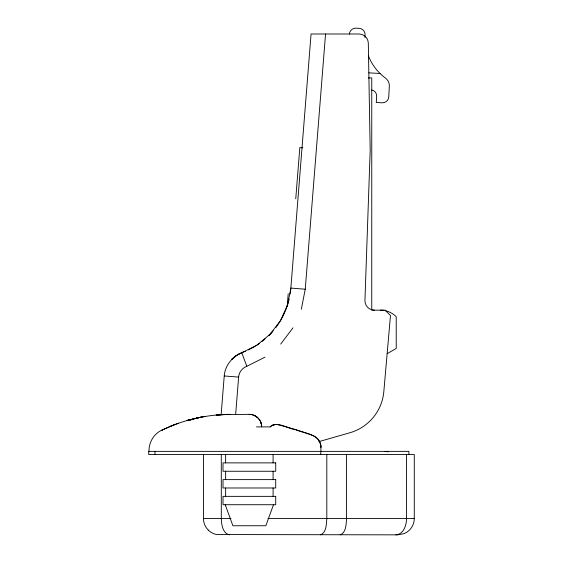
<?xml version="1.0" encoding="UTF-8"?>
<svg xmlns="http://www.w3.org/2000/svg" width="563" height="563" viewBox="0 0 563 563"><rect width="100%" height="100%" fill="white"/><g stroke="black" fill="none" stroke-linecap="round" stroke-linejoin="round"><path stroke-width="0.84" d="M148.991 451.371C148.731 442.743 153.523 434.235 161.335 430.399C180.202 421.201 200.907 415.867 221.85 414.607M221.182 414.277L224.229 375.957C225.109 364.148 234.271 354.437 245.433 351.305M235.63 414.664L238.621 377.104A12.555 12.555 0 0 1 246.798 366.316L265.004 357.146M287.193 306.363L288.186 293.837M295.751 198.802L299.826 147.576L302.831 147.816M301.325 309.228L305.245 289.22L325.555 33.991M273.498 504.722L265.849 525.751L232.885 525.751L225.228 504.722M280.627 320.389L287.566 304.864L290.853 288.073L311.072 33.991L358.898 33.991A9.416 9.416 0 0 1 368.315 43.245L370.187 150.42L364.944 300.41A9.416 9.416 0 0 0 374.353 310.157M280.571 320.488L270.233 334.119L257.087 345.07L236.333 355.534L231.618 359.454L236.495 355.422M280.677 344.092L292.992 327.842M268.734 335.611L273.203 330.755M268.678 335.668L272.133 332.057M256.432 426.895L270.177 426.895C277.383 420.434 287.313 428.823 295.223 429.513C302.873 433.01 313.035 433.144 318.672 440.083A12.555 12.555 0 0 1 320.917 447.24L320.917 451.371M265.138 338.926L262.062 341.452M255.771 345.886L259.536 343.395M387.182 353.655L396.232 348.427L396.232 316.751A21.964 21.964 0 0 0 385.732 310.776M255.067 346.358L248.374 349.947M237.537 354.789L239.303 353.838M174.46 424.685L161.335 430.399L162.172 430.399M169.737 426.571L178.372 423.242M271.732 425.593L275.546 424.425M318.714 441.688L349.912 432.743A47.074 47.074 0 0 0 383.825 391.595L390.483 315.519L385.113 310.157L372.636 310.157M187.197 420.427L201.99 416.951L187.197 420.427L190.674 419.914M196.163 418.14L205.228 416.388M320.438 534.85C326.547 532.584 326.371 524.019 326.814 518.53L326.814 454.51M340.179 534.85C346.287 532.584 346.104 524.019 346.555 518.53L346.555 454.51M216.931 414.931L228.085 414.361L226.347 414.621L249.177 414.34C255.426 414.22 261.155 419.407 261.668 425.635C261.126 419.4 255.433 414.255 249.177 414.34M188.049 420.188L192.398 419.555M395.845 534.85C403.643 534.35 406.563 525.159 406.528 518.53L406.528 454.51M228.085 414.361L216.171 414.994L230.471 414.34M368.272 77.926L371.756 77.926L371.756 310.157M203.454 454.51L203.454 518.53L230.964 518.53M267.897 518.53L414.277 518.53L414.277 454.51L148.723 454.51L148.723 451.371L408.907 451.371L408.907 454.51M368.856 72.859L380.025 73.464M384.36 451.498L388.674 451.779M305.245 289.22L290.853 288.073A75.315 75.315 0 0 1 290.142 294.013M224.229 375.957L238.621 377.104M229.711 534.85C222.596 533.604 221.526 524.449 221.294 518.53L221.294 454.51M256.066 416.402L254.877 415.712L257.059 417.127M208.268 530.107L206.227 527.63A16.179 15.989 90 0 1 203.447 518.53M241.809 352.776L246.798 366.316M320.917 447.24C320.98 442.117 317.56 437.233 312.754 435.48A313.823 313.823 0 0 0 277.552 424.643L275.757 424.425A7.53 7.53 0 0 0 270.177 426.895M261.478 424.396L261.112 423.017L261.732 426.895M320.354 443.524L320.636 444.601M320.826 445.776L320.917 447.071M320.755 451.371L320.755 454.51M273.09 454.51L273.09 462.877M273.09 471.252L273.09 479.62M273.09 487.987L273.09 496.355M225.636 454.51L225.636 462.877M225.636 471.252L225.636 479.62M225.636 487.987L225.636 496.355M155.001 451.371L155.001 454.51M289.157 299.044A75.315 75.315 0 0 1 284.892 312.015M284.547 312.796A75.315 75.315 0 0 1 275.877 327.483M349.426 34.083A6.277 6.277 0 0 1 355.696 28.15L359.166 28.333A6.277 6.277 0 0 1 365.091 34.934A50.213 50.213 0 0 0 365.021 37.489M371.756 89.953A6.059 6.059 0 0 1 376.633 96.224L376.288 102.487L382.488 102.818A6.277 6.277 0 0 0 388.759 96.878L389.336 86.23A9.416 9.416 0 0 0 385.507 78.13A50.213 50.213 0 0 1 368.413 55.807M380.539 310.157A21.964 21.964 0 0 1 384.022 310.431M414.277 518.53A16.271 16.116 -88.5 0 1 406.993 532.105L404.192 533.611L397.957 534.85L216.6 534.54A16.608 16.39 87.4 0 1 208.268 530.107M275.722 462.877L223.004 462.877L223.004 471.252L275.722 471.252L275.722 462.877M275.722 479.62L223.004 479.62L223.004 487.987L275.722 487.987L275.722 479.62M275.722 496.355L223.004 496.355L223.004 504.722L275.722 504.722L275.722 496.355"/></g></svg>
